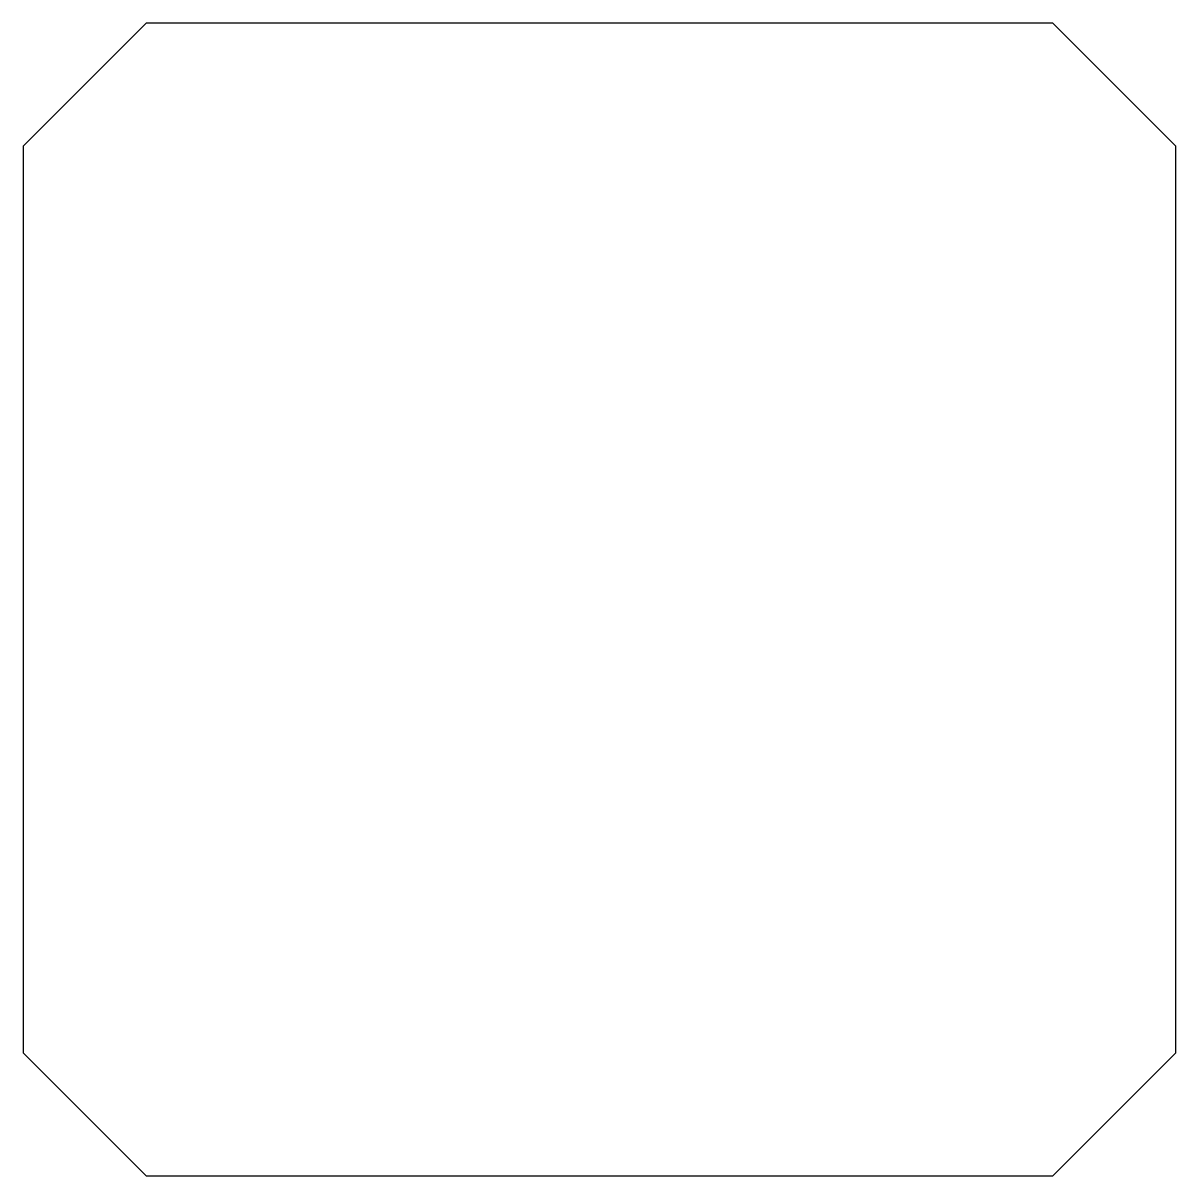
# Model space of a CAD drawing. Extents: x 29.3 to 97.4, y 23.1 to 91.1.
import ezdxf

# ---------------------------------------------------------------- set-up
doc = ezdxf.new("R2010")
doc.units = 0
doc.layers.add('base', color=7, linetype='CONTINUOUS')

msp = doc.modelspace()

# ---------------------------------------------------------------- linework, layer by layer
at = {"layer": 'base', "color": 7}
msp.add_lwpolyline([(36.61382, 91.12339), (29.34686, 83.85643), (29.34686, 30.36842), (36.61382, 23.10383), (90.10203, 23.10383), (97.36879, 30.36842), (97.36879, 83.85643), (90.10203, 91.12339), (36.61382, 91.12339), (36.61382, 91.12339)], close=True, dxfattribs=at)

doc.saveas('drawing.dxf')
